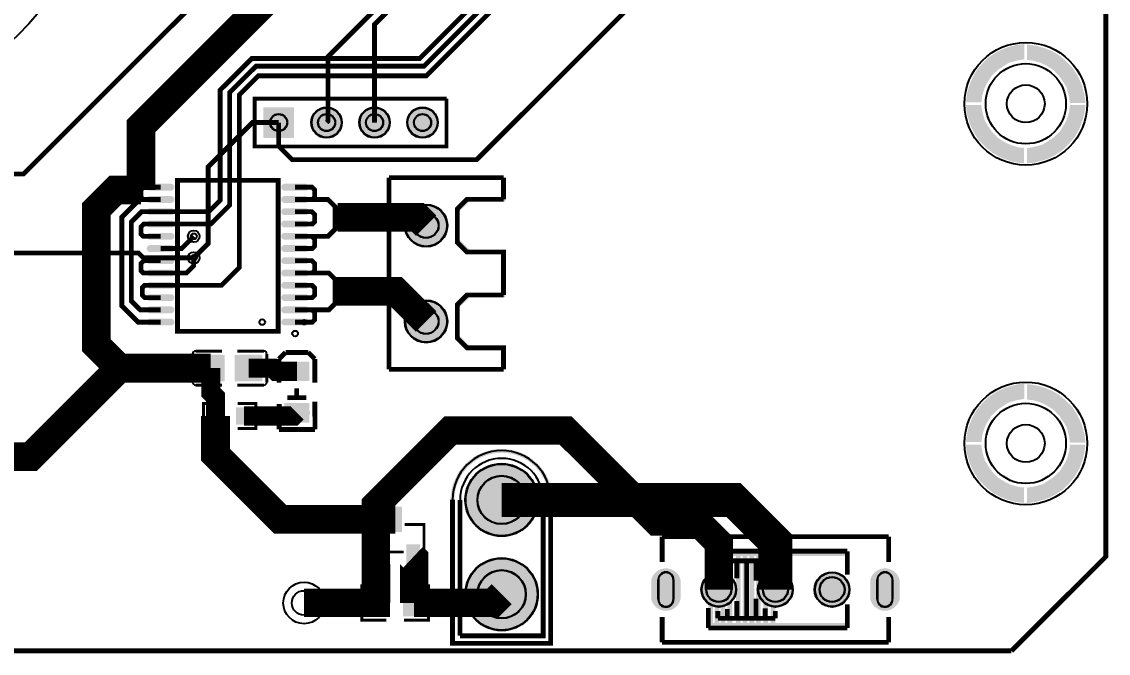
# Model space of a CAD drawing. Header units: millimetres. Extents: x 0 to 140, y -1 to 90.
# Drawn here: x 82.6 to 140.1, y -0.1 to 33.3 of the extents above; entities that cross this region are included whole.
import ezdxf

# ---------------------------------------------------------------- set-up
doc = ezdxf.new("R2010")
doc.units = ezdxf.units.MM
for name, color, linetype, true_color in [('BoardOutLine', 7, 'Continuous', 0xff00ff), ('BottomLayer', 7, 'Continuous', 0x0000ff), ('BottomSolderMaskLayer', 7, 'Continuous', 0xaa00ff), ('Document', 7, 'Continuous', 0xffffff), ('Hole', 7, 'Continuous', 0x222222), ('Multi-Layer', 7, 'Continuous', 0xc0c0c0), ('TopLayer', 7, 'Continuous', 0xff0000), ('TopPasteMaskLayer', 7, 'Continuous', 0x808080), ('TopSilkLayer', 7, 'Continuous', 0xffcc00), ('TopSolderMaskLayer', 7, 'Continuous', 0x800080)]:
    doc.layers.add(name, color=color, linetype=linetype, true_color=true_color)

msp = doc.modelspace()

# ---------------------------------------------------------------- hatches: boundary and pattern name
at = {"layer": 'BottomSolderMaskLayer'}
for points in [[(95.377, 28.813), (97.003, 28.813), (97.003, 27.187), (95.377, 27.187)], [(97.917, 28, 1), (99.543, 28, 1)], [(100.457, 28, 1), (102.083, 28, 1)], [(102.997, 28, 1), (104.623, 28, 1)], [(102.875, 22.54, 1), (105.125, 22.54, 1)], [(102.875, 17.46, 1), (105.125, 17.46, 1)], [(106.075, 8, 1), (109.925, 8, 1)], [(106.075, 3, 1), (109.925, 3, 1)], [(117.475, 2.733, -0.785398), (115.924, 2.733), (115.924, 3.767, -0.785398), (117.475, 3.767)], [(118.574, 3.25, 1), (120.425, 3.25, 1)], [(121.574, 3.25, 1), (123.425, 3.25, 1)], [(124.574, 3.25, 1), (126.425, 3.25, 1)], [(129.075, 2.733, -0.785398), (127.525, 2.733), (127.525, 3.767, -0.785398), (129.075, 3.767)]]:
    msp.add_hatch(color=256, dxfattribs=at).paths.add_polyline_path(points)
at = {"layer": 'Document'}
for points in [[(108.191, 24.064), (106.159, 24.064), (105.524, 23.429), (105.524, 21.651), (106.159, 21.016), (108.191, 21.016), (108.191, 21.27), (106.286, 21.27), (105.778, 21.778), (105.778, 23.302), (106.286, 23.81), (108.191, 23.81)], [(108.191, 18.984), (106.159, 18.984), (105.524, 18.349), (105.524, 16.571), (106.159, 15.936), (108.191, 15.936), (108.191, 16.19), (106.286, 16.19), (105.778, 16.698), (105.778, 18.222), (106.286, 18.73), (108.191, 18.73)], [(97.155, 15.316), (97.155, 14.316), (97.305, 14.316), (97.305, 15.316)], [(97.855, 12.716), (97.855, 12.516), (96.455, 12.516), (96.455, 12.716)], [(97.061, 13.081), (97.061, 12.081), (97.211, 12.081), (97.211, 13.081)], [(108, 10.5), (108, 10.5), (107.929, 10.499), (107.857, 10.496), (107.786, 10.491), (107.715, 10.484), (107.644, 10.474), (107.574, 10.463), (107.504, 10.45), (107.434, 10.435), (107.364, 10.418), (107.296, 10.399), (107.227, 10.378), (107.16, 10.354), (107.093, 10.33), (107.027, 10.303), (106.961, 10.274), (106.897, 10.243), (106.833, 10.211), (106.771, 10.177), (106.709, 10.141), (106.648, 10.103), (106.589, 10.064), (106.531, 10.022), (106.473, 9.98), (106.417, 9.935), (106.363, 9.889), (106.31, 9.842), (106.258, 9.793), (106.207, 9.742), (106.158, 9.69), (106.111, 9.637), (106.065, 9.582), (106.02, 9.526), (105.977, 9.469), (105.936, 9.411), (105.897, 9.351), (105.859, 9.291), (105.823, 9.229), (105.789, 9.167), (105.757, 9.103), (105.726, 9.038), (105.697, 8.973), (105.67, 8.907), (105.645, 8.84), (105.622, 8.772), (105.601, 8.704), (105.582, 8.635), (105.565, 8.566), (105.55, 8.496), (105.537, 8.426), (105.525, 8.356), (105.516, 8.285), (105.509, 8.214), (105.504, 8.143), (105.501, 8.071), (105.5, 8), (105.3, 8), (105.3, 8), (105.301, 8.074), (105.304, 8.149), (105.309, 8.223), (105.316, 8.297), (105.326, 8.371), (105.337, 8.444), (105.35, 8.518), (105.365, 8.59), (105.383, 8.663), (105.402, 8.735), (105.423, 8.806), (105.446, 8.877), (105.471, 8.947), (105.498, 9.016), (105.527, 9.084), (105.558, 9.152), (105.591, 9.219), (105.625, 9.285), (105.662, 9.35), (105.7, 9.414), (105.74, 9.477), (105.781, 9.538), (105.824, 9.599), (105.869, 9.658), (105.916, 9.716), (105.964, 9.773), (106.014, 9.829), (106.065, 9.883), (106.117, 9.935), (106.171, 9.986), (106.227, 10.036), (106.284, 10.084), (106.342, 10.131), (106.401, 10.175), (106.462, 10.219), (106.523, 10.26), (106.586, 10.3), (106.65, 10.338), (106.715, 10.374), (106.781, 10.409), (106.848, 10.442), (106.915, 10.472), (106.984, 10.501), (107.053, 10.528), (107.123, 10.554), (107.194, 10.577), (107.265, 10.598), (107.337, 10.617), (107.41, 10.635), (107.482, 10.65), (107.556, 10.663), (107.629, 10.674), (107.703, 10.684), (107.777, 10.691), (107.851, 10.696), (107.926, 10.699), (108, 10.7)], [(110.5, 8), (110.5, 8), (110.499, 8.071), (110.496, 8.143), (110.491, 8.214), (110.484, 8.285), (110.475, 8.356), (110.463, 8.426), (110.45, 8.496), (110.435, 8.566), (110.418, 8.635), (110.399, 8.704), (110.378, 8.772), (110.355, 8.84), (110.33, 8.907), (110.303, 8.973), (110.274, 9.038), (110.243, 9.103), (110.211, 9.167), (110.177, 9.229), (110.141, 9.291), (110.103, 9.351), (110.064, 9.411), (110.023, 9.469), (109.98, 9.526), (109.935, 9.582), (109.889, 9.637), (109.842, 9.69), (109.793, 9.742), (109.742, 9.793), (109.69, 9.842), (109.637, 9.889), (109.583, 9.935), (109.527, 9.98), (109.469, 10.022), (109.411, 10.064), (109.352, 10.103), (109.291, 10.141), (109.229, 10.177), (109.167, 10.211), (109.103, 10.243), (109.039, 10.274), (108.973, 10.303), (108.907, 10.33), (108.84, 10.354), (108.773, 10.378), (108.704, 10.399), (108.636, 10.418), (108.566, 10.435), (108.496, 10.45), (108.426, 10.463), (108.356, 10.474), (108.285, 10.484), (108.214, 10.491), (108.143, 10.496), (108.071, 10.499), (108, 10.5), (108, 10.7), (108, 10.7), (108.074, 10.699), (108.149, 10.696), (108.223, 10.691), (108.297, 10.683), (108.371, 10.674), (108.444, 10.663), (108.518, 10.65), (108.59, 10.635), (108.663, 10.617), (108.735, 10.598), (108.806, 10.577), (108.877, 10.554), (108.947, 10.528), (109.016, 10.501), (109.085, 10.472), (109.152, 10.442), (109.219, 10.409), (109.285, 10.374), (109.35, 10.338), (109.414, 10.3), (109.477, 10.26), (109.539, 10.219), (109.599, 10.175), (109.658, 10.131), (109.716, 10.084), (109.773, 10.036), (109.829, 9.986), (109.883, 9.935), (109.935, 9.883), (109.986, 9.829), (110.036, 9.773), (110.084, 9.716), (110.131, 9.658), (110.176, 9.599), (110.219, 9.538), (110.26, 9.477), (110.3, 9.414), (110.338, 9.35), (110.375, 9.285), (110.409, 9.219), (110.442, 9.152), (110.473, 9.084), (110.502, 9.016), (110.529, 8.947), (110.554, 8.877), (110.577, 8.806), (110.598, 8.735), (110.617, 8.663), (110.635, 8.59), (110.65, 8.517), (110.663, 8.444), (110.674, 8.371), (110.684, 8.297), (110.691, 8.223), (110.696, 8.149), (110.699, 8.074), (110.7, 8)], [(105.3, 8), (105.3, 0.4), (105.4, 0.3), (110.6, 0.3), (110.7, 0.4), (110.7, 8), (110.5, 8), (110.5, 0.5), (105.5, 0.5), (105.5, 8)], [(118.944, 5.282), (126.31, 5.282), (126.31, 5.028), (118.944, 5.028)], [(118.944, 5.282), (118.944, 1.218), (119.198, 1.218), (119.198, 5.028)], [(119.537, 5.028), (119.283, 5.028), (119.283, 1.472), (119.537, 1.472)], [(119.852, 5.028), (119.598, 5.028), (119.598, 1.472), (119.852, 1.472)], [(120.214, 5.028), (119.96, 5.028), (119.96, 1.472), (120.214, 1.472)], [(120.666, 5.028), (120.412, 5.028), (120.412, 1.472), (120.666, 1.472)], [(121.014, 5.028), (120.76, 5.028), (120.76, 1.472), (121.014, 1.472)], [(121.376, 5.028), (121.122, 5.028), (121.122, 1.472), (121.376, 1.472)], [(121.719, 5.037), (121.465, 5.037), (121.465, 1.481), (121.719, 1.481)], [(122.105, 5.037), (121.851, 5.037), (121.851, 1.481), (122.105, 1.481)], [(122.5, 5.028), (122.246, 5.028), (122.246, 1.472), (122.5, 1.472)], [(119.198, 1.472), (126.31, 1.472), (126.31, 1.218), (119.198, 1.218)]]:
    msp.add_hatch(color=256, dxfattribs=at).paths.add_polyline_path(points)
at = {"layer": 'Multi-Layer'}
for points in [[(95.403, 28.787), (96.977, 28.787), (96.977, 27.213), (95.403, 27.213)], [(97.943, 28, 1), (99.517, 28, 1)], [(100.483, 28, 1), (102.057, 28, 1)], [(103.023, 28, 1), (104.597, 28, 1)], [(102.9, 22.54, 1), (105.1, 22.54, 1)], [(102.9, 17.46, 1), (105.1, 17.46, 1)], [(106.1, 8, 1), (109.9, 8, 1)], [(106.1, 3, 1), (109.9, 3, 1)], [(117.45, 2.75, -0.785398), (115.95, 2.75), (115.95, 3.75, -0.785398), (117.45, 3.75)], [(118.6, 3.25, 1), (120.4, 3.25, 1)], [(121.6, 3.25, 1), (123.4, 3.25, 1)], [(124.6, 3.25, 1), (126.4, 3.25, 1)], [(129.05, 2.75, -0.785398), (127.55, 2.75), (127.55, 3.75, -0.785398), (129.05, 3.75)]]:
    msp.add_hatch(color=256, dxfattribs=at).paths.add_polyline_path(points)
at = {"layer": 'TopLayer'}
for points in [[(132.621, 29.108), (132.631, 29.258), (132.661, 29.488), (132.691, 29.638), (132.781, 29.958), (132.941, 30.368), (133.161, 30.758), (133.441, 31.098), (133.801, 31.458), (134.221, 31.728), (134.441, 31.838), (134.721, 31.958), (135.271, 32.108), (135.661, 32.148), (135.661, 31.348), (135.331, 31.298), (134.851, 31.168), (134.631, 31.028), (134.291, 30.808), (133.951, 30.488), (133.691, 30.068), (133.571, 29.808), (133.451, 29.408), (133.421, 29.108)], [(135.853, 32.114), (136.003, 32.104), (136.233, 32.074), (136.383, 32.044), (136.703, 31.954), (137.113, 31.794), (137.503, 31.574), (137.843, 31.294), (138.203, 30.934), (138.473, 30.514), (138.583, 30.294), (138.703, 30.014), (138.853, 29.464), (138.893, 29.074), (138.093, 29.074), (138.043, 29.404), (137.913, 29.884), (137.773, 30.104), (137.553, 30.444), (137.233, 30.784), (136.813, 31.044), (136.553, 31.164), (136.153, 31.284), (135.853, 31.314)], [(135.647, 25.861), (135.497, 25.871), (135.267, 25.901), (135.117, 25.931), (134.797, 26.021), (134.387, 26.181), (133.997, 26.401), (133.657, 26.681), (133.297, 27.041), (133.027, 27.461), (132.917, 27.681), (132.797, 27.961), (132.647, 28.511), (132.607, 28.901), (133.407, 28.901), (133.457, 28.571), (133.587, 28.091), (133.727, 27.871), (133.947, 27.531), (134.267, 27.191), (134.687, 26.931), (134.947, 26.811), (135.347, 26.691), (135.647, 26.661)], [(138.887, 28.892), (138.877, 28.742), (138.847, 28.512), (138.817, 28.362), (138.727, 28.042), (138.567, 27.632), (138.347, 27.242), (138.067, 26.902), (137.707, 26.542), (137.287, 26.272), (137.067, 26.162), (136.787, 26.042), (136.237, 25.892), (135.847, 25.852), (135.847, 26.652), (136.177, 26.702), (136.657, 26.832), (136.877, 26.972), (137.217, 27.192), (137.557, 27.512), (137.817, 27.932), (137.937, 28.192), (138.057, 28.592), (138.087, 28.892)], [(89.43, 24.421, -0.785398), (89.43, 24.729), (90.446, 24.729, -0.785398), (90.446, 24.421)], [(96.554, 24.421, -0.785398), (96.554, 24.729), (97.57, 24.729, -0.785398), (97.57, 24.421)], [(89.43, 23.771, -0.785398), (89.43, 24.079), (90.446, 24.079, -0.785398), (90.446, 23.771)], [(96.554, 23.771, -0.785398), (96.554, 24.079), (97.57, 24.079, -0.785398), (97.57, 23.771)], [(89.43, 23.121, -0.785398), (89.43, 23.429), (90.446, 23.429, -0.785398), (90.446, 23.121)], [(96.554, 23.121, -0.785398), (96.554, 23.429), (97.57, 23.429, -0.785398), (97.57, 23.121)], [(89.43, 22.471, -0.785398), (89.43, 22.779), (90.446, 22.779, -0.785398), (90.446, 22.471)], [(96.554, 22.471, -0.785398), (96.554, 22.779), (97.57, 22.779, -0.785398), (97.57, 22.471)], [(89.43, 21.821, -0.785398), (89.43, 22.129), (90.446, 22.129, -0.785398), (90.446, 21.821)], [(96.554, 21.821, -0.785398), (96.554, 22.129), (97.57, 22.129, -0.785398), (97.57, 21.821)], [(89.43, 21.171, -0.785398), (89.43, 21.479), (90.446, 21.479, -0.785398), (90.446, 21.171)], [(96.554, 21.171, -0.785398), (96.554, 21.479), (97.57, 21.479, -0.785398), (97.57, 21.171)], [(89.43, 20.521, -0.785398), (89.43, 20.829), (90.446, 20.829, -0.785398), (90.446, 20.521)], [(96.554, 20.521, -0.785398), (96.554, 20.829), (97.57, 20.829, -0.785398), (97.57, 20.521)], [(89.43, 19.871, -0.785398), (89.43, 20.179), (90.446, 20.179, -0.785398), (90.446, 19.871)], [(96.554, 19.871, -0.785398), (96.554, 20.179), (97.57, 20.179, -0.785398), (97.57, 19.871)], [(89.43, 19.221, -0.785398), (89.43, 19.529), (90.446, 19.529, -0.785398), (90.446, 19.221)], [(96.554, 19.221, -0.785398), (96.554, 19.529), (97.57, 19.529, -0.785398), (97.57, 19.221)], [(89.43, 18.571, -0.785398), (89.43, 18.879), (90.446, 18.879, -0.785398), (90.446, 18.571)], [(96.554, 18.571, -0.785398), (96.554, 18.879), (97.57, 18.879, -0.785398), (97.57, 18.571)], [(89.43, 17.921, -0.785398), (89.43, 18.229), (90.446, 18.229, -0.785398), (90.446, 17.921)], [(96.554, 17.921, -0.785398), (96.554, 18.229), (97.57, 18.229, -0.785398), (97.57, 17.921)], [(89.43, 17.271, -0.785398), (89.43, 17.579), (90.446, 17.579, -0.785398), (90.446, 17.271)], [(96.554, 17.271, -0.785398), (96.554, 17.579), (97.57, 17.579, -0.785398), (97.57, 17.271)], [(93.304, 14.311), (93.304, 15.661), (91.894, 15.661), (91.894, 14.311)], [(93.894, 14.311), (93.894, 15.661), (95.304, 15.661), (95.304, 14.311)], [(96.53, 14.316), (96.53, 15.316), (97.78, 15.316), (97.78, 14.316)], [(132.621, 11.108), (132.631, 11.258), (132.661, 11.488), (132.691, 11.638), (132.781, 11.958), (132.941, 12.368), (133.161, 12.758), (133.441, 13.098), (133.801, 13.458), (134.221, 13.728), (134.441, 13.838), (134.721, 13.958), (135.271, 14.108), (135.661, 14.148), (135.661, 13.348), (135.331, 13.298), (134.851, 13.168), (134.631, 13.028), (134.291, 12.808), (133.951, 12.488), (133.691, 12.068), (133.571, 11.808), (133.451, 11.408), (133.421, 11.108)], [(135.853, 14.114), (136.003, 14.104), (136.233, 14.074), (136.383, 14.044), (136.703, 13.954), (137.113, 13.794), (137.503, 13.574), (137.843, 13.294), (138.203, 12.934), (138.473, 12.514), (138.583, 12.294), (138.703, 12.014), (138.853, 11.464), (138.893, 11.074), (138.093, 11.074), (138.043, 11.404), (137.913, 11.884), (137.773, 12.104), (137.553, 12.444), (137.233, 12.784), (136.813, 13.044), (136.553, 13.164), (136.153, 13.284), (135.853, 13.314)], [(93.249, 12.014), (93.249, 12.878), (92.443, 12.878), (92.443, 12.014)], [(93.949, 12.014), (93.949, 12.878), (94.755, 12.878), (94.755, 12.014)], [(96.53, 12.116), (96.53, 13.116), (97.78, 13.116), (97.78, 12.116)], [(135.647, 7.861), (135.497, 7.871), (135.267, 7.901), (135.117, 7.931), (134.797, 8.021), (134.387, 8.181), (133.997, 8.401), (133.657, 8.681), (133.297, 9.041), (133.027, 9.461), (132.917, 9.681), (132.797, 9.961), (132.647, 10.511), (132.607, 10.901), (133.407, 10.901), (133.457, 10.571), (133.587, 10.091), (133.727, 9.871), (133.947, 9.531), (134.267, 9.191), (134.687, 8.931), (134.947, 8.811), (135.347, 8.691), (135.647, 8.661)], [(138.887, 10.892), (138.877, 10.742), (138.847, 10.512), (138.817, 10.362), (138.727, 10.042), (138.567, 9.632), (138.347, 9.242), (138.067, 8.902), (137.707, 8.542), (137.287, 8.272), (137.067, 8.162), (136.787, 8.042), (136.237, 7.892), (135.847, 7.852), (135.847, 8.652), (136.177, 8.702), (136.657, 8.832), (136.877, 8.972), (137.217, 9.192), (137.557, 9.512), (137.817, 9.932), (137.937, 10.192), (138.057, 10.592), (138.087, 10.892)], [(102.712, 7.594), (102.712, 6.344), (102.012, 6.344), (102.012, 7.594)], [(101.762, 5.594), (101.762, 4.344), (101.062, 4.344), (101.062, 5.594)], [(103.662, 5.594), (103.662, 4.344), (102.962, 4.344), (102.962, 5.594)], [(101.928, 1.852), (101.928, 3.228), (100.796, 3.228), (100.796, 1.852)], [(102.796, 1.852), (102.796, 3.228), (103.928, 3.228), (103.928, 1.852)]]:
    msp.add_hatch(color=256, dxfattribs=at).paths.add_polyline_path(points)
at = {"layer": 'TopPasteMaskLayer'}
for points in [[(132.621, 29.108), (132.631, 29.258), (132.661, 29.488), (132.691, 29.638), (132.781, 29.958), (132.941, 30.368), (133.161, 30.758), (133.441, 31.098), (133.801, 31.458), (134.221, 31.728), (134.441, 31.838), (134.721, 31.958), (135.271, 32.108), (135.661, 32.148), (135.661, 31.348), (135.331, 31.298), (134.851, 31.168), (134.631, 31.028), (134.291, 30.808), (133.951, 30.488), (133.691, 30.068), (133.571, 29.808), (133.451, 29.408), (133.421, 29.108)], [(135.853, 32.114), (136.003, 32.104), (136.233, 32.074), (136.383, 32.044), (136.703, 31.954), (137.113, 31.794), (137.503, 31.574), (137.843, 31.294), (138.203, 30.934), (138.473, 30.514), (138.583, 30.294), (138.703, 30.014), (138.853, 29.464), (138.893, 29.074), (138.093, 29.074), (138.043, 29.404), (137.913, 29.884), (137.773, 30.104), (137.553, 30.444), (137.233, 30.784), (136.813, 31.044), (136.553, 31.164), (136.153, 31.284), (135.853, 31.314)], [(135.647, 25.861), (135.497, 25.871), (135.267, 25.901), (135.117, 25.931), (134.797, 26.021), (134.387, 26.181), (133.997, 26.401), (133.657, 26.681), (133.297, 27.041), (133.027, 27.461), (132.917, 27.681), (132.797, 27.961), (132.647, 28.511), (132.607, 28.901), (133.407, 28.901), (133.457, 28.571), (133.587, 28.091), (133.727, 27.871), (133.947, 27.531), (134.267, 27.191), (134.687, 26.931), (134.947, 26.811), (135.347, 26.691), (135.647, 26.661)], [(138.887, 28.892), (138.877, 28.742), (138.847, 28.512), (138.817, 28.362), (138.727, 28.042), (138.567, 27.632), (138.347, 27.242), (138.067, 26.902), (137.707, 26.542), (137.287, 26.272), (137.067, 26.162), (136.787, 26.042), (136.237, 25.892), (135.847, 25.852), (135.847, 26.652), (136.177, 26.702), (136.657, 26.832), (136.877, 26.972), (137.217, 27.192), (137.557, 27.512), (137.817, 27.932), (137.937, 28.192), (138.057, 28.592), (138.087, 28.892)], [(89.43, 24.421, -0.785398), (89.43, 24.729), (90.446, 24.729, -0.785398), (90.446, 24.421)], [(96.554, 24.421, -0.785398), (96.554, 24.729), (97.57, 24.729, -0.785398), (97.57, 24.421)], [(89.43, 23.771, -0.785398), (89.43, 24.079), (90.446, 24.079, -0.785398), (90.446, 23.771)], [(96.554, 23.771, -0.785398), (96.554, 24.079), (97.57, 24.079, -0.785398), (97.57, 23.771)], [(89.43, 23.121, -0.785398), (89.43, 23.429), (90.446, 23.429, -0.785398), (90.446, 23.121)], [(96.554, 23.121, -0.785398), (96.554, 23.429), (97.57, 23.429, -0.785398), (97.57, 23.121)], [(89.43, 22.471, -0.785398), (89.43, 22.779), (90.446, 22.779, -0.785398), (90.446, 22.471)], [(96.554, 22.471, -0.785398), (96.554, 22.779), (97.57, 22.779, -0.785398), (97.57, 22.471)], [(89.43, 21.821, -0.785398), (89.43, 22.129), (90.446, 22.129, -0.785398), (90.446, 21.821)], [(96.554, 21.821, -0.785398), (96.554, 22.129), (97.57, 22.129, -0.785398), (97.57, 21.821)], [(89.43, 21.171, -0.785398), (89.43, 21.479), (90.446, 21.479, -0.785398), (90.446, 21.171)], [(96.554, 21.171, -0.785398), (96.554, 21.479), (97.57, 21.479, -0.785398), (97.57, 21.171)], [(89.43, 20.521, -0.785398), (89.43, 20.829), (90.446, 20.829, -0.785398), (90.446, 20.521)], [(96.554, 20.521, -0.785398), (96.554, 20.829), (97.57, 20.829, -0.785398), (97.57, 20.521)], [(89.43, 19.871, -0.785398), (89.43, 20.179), (90.446, 20.179, -0.785398), (90.446, 19.871)], [(96.554, 19.871, -0.785398), (96.554, 20.179), (97.57, 20.179, -0.785398), (97.57, 19.871)], [(89.43, 19.221, -0.785398), (89.43, 19.529), (90.446, 19.529, -0.785398), (90.446, 19.221)], [(96.554, 19.221, -0.785398), (96.554, 19.529), (97.57, 19.529, -0.785398), (97.57, 19.221)], [(89.43, 18.571, -0.785398), (89.43, 18.879), (90.446, 18.879, -0.785398), (90.446, 18.571)], [(96.554, 18.571, -0.785398), (96.554, 18.879), (97.57, 18.879, -0.785398), (97.57, 18.571)], [(89.43, 17.921, -0.785398), (89.43, 18.229), (90.446, 18.229, -0.785398), (90.446, 17.921)], [(96.554, 17.921, -0.785398), (96.554, 18.229), (97.57, 18.229, -0.785398), (97.57, 17.921)], [(89.43, 17.271, -0.785398), (89.43, 17.579), (90.446, 17.579, -0.785398), (90.446, 17.271)], [(96.554, 17.271, -0.785398), (96.554, 17.579), (97.57, 17.579, -0.785398), (97.57, 17.271)], [(91.924, 14.366), (91.924, 15.646), (91.974, 15.696), (93.124, 15.696), (93.174, 15.646), (93.179, 15.236), (92.729, 15.236), (92.729, 14.786), (93.169, 14.786), (93.174, 14.366), (93.124, 14.316), (91.974, 14.316)], [(94.074, 14.366), (94.074, 14.786), (94.519, 14.786), (94.519, 15.236), (94.079, 15.236), (94.074, 15.646), (94.124, 15.696), (95.274, 15.696), (95.324, 15.646), (95.324, 14.366), (95.274, 14.316), (94.124, 14.316)], [(96.53, 14.316), (96.53, 15.316), (97.78, 15.316), (97.78, 14.316)], [(132.621, 11.108), (132.631, 11.258), (132.661, 11.488), (132.691, 11.638), (132.781, 11.958), (132.941, 12.368), (133.161, 12.758), (133.441, 13.098), (133.801, 13.458), (134.221, 13.728), (134.441, 13.838), (134.721, 13.958), (135.271, 14.108), (135.661, 14.148), (135.661, 13.348), (135.331, 13.298), (134.851, 13.168), (134.631, 13.028), (134.291, 12.808), (133.951, 12.488), (133.691, 12.068), (133.571, 11.808), (133.451, 11.408), (133.421, 11.108)], [(135.853, 14.114), (136.003, 14.104), (136.233, 14.074), (136.383, 14.044), (136.703, 13.954), (137.113, 13.794), (137.503, 13.574), (137.843, 13.294), (138.203, 12.934), (138.473, 12.514), (138.583, 12.294), (138.703, 12.014), (138.853, 11.464), (138.893, 11.074), (138.093, 11.074), (138.043, 11.404), (137.913, 11.884), (137.773, 12.104), (137.553, 12.444), (137.233, 12.784), (136.813, 13.044), (136.553, 13.164), (136.153, 13.284), (135.853, 13.314)], [(93.244, 12.846), (93.244, 12.618), (92.864, 12.618), (92.864, 12.288), (93.244, 12.288), (93.244, 12.046), (93.194, 11.996), (92.404, 11.996), (92.354, 12.046), (92.354, 12.846), (92.404, 12.896), (93.194, 12.896)], [(94.794, 12.896), (93.994, 12.896), (93.944, 12.846), (93.944, 12.618), (94.314, 12.618), (94.314, 12.288), (93.944, 12.288), (93.944, 12.046), (93.994, 11.996), (94.794, 11.996), (94.844, 12.046), (94.844, 12.846)], [(96.53, 12.116), (96.53, 13.116), (97.78, 13.116), (97.78, 12.116)], [(135.647, 7.861), (135.497, 7.871), (135.267, 7.901), (135.117, 7.931), (134.797, 8.021), (134.387, 8.181), (133.997, 8.401), (133.657, 8.681), (133.297, 9.041), (133.027, 9.461), (132.917, 9.681), (132.797, 9.961), (132.647, 10.511), (132.607, 10.901), (133.407, 10.901), (133.457, 10.571), (133.587, 10.091), (133.727, 9.871), (133.947, 9.531), (134.267, 9.191), (134.687, 8.931), (134.947, 8.811), (135.347, 8.691), (135.647, 8.661)], [(138.887, 10.892), (138.877, 10.742), (138.847, 10.512), (138.817, 10.362), (138.727, 10.042), (138.567, 9.632), (138.347, 9.242), (138.067, 8.902), (137.707, 8.542), (137.287, 8.272), (137.067, 8.162), (136.787, 8.042), (136.237, 7.892), (135.847, 7.852), (135.847, 8.652), (136.177, 8.702), (136.657, 8.832), (136.877, 8.972), (137.217, 9.192), (137.557, 9.512), (137.817, 9.932), (137.937, 10.192), (138.057, 10.592), (138.087, 10.892)], [(102.712, 7.594), (102.712, 6.344), (102.012, 6.344), (102.012, 7.594)], [(101.762, 5.594), (101.762, 4.344), (101.062, 4.344), (101.062, 5.594)], [(103.662, 5.594), (103.662, 4.344), (102.962, 4.344), (102.962, 5.594)], [(100.662, 1.9), (100.662, 3.18), (100.712, 3.23), (101.862, 3.23), (101.912, 3.18), (101.917, 2.77), (101.467, 2.77), (101.467, 2.32), (101.907, 2.32), (101.912, 1.9), (101.862, 1.85), (100.712, 1.85)], [(102.812, 1.9), (102.812, 2.32), (103.257, 2.32), (103.257, 2.77), (102.817, 2.77), (102.812, 3.18), (102.862, 3.23), (104.012, 3.23), (104.062, 3.18), (104.062, 1.9), (104.012, 1.85), (102.862, 1.85)]]:
    msp.add_hatch(color=256, dxfattribs=at).paths.add_polyline_path(points)
at = {"layer": 'TopSolderMaskLayer'}
for points in [[(132.596, 29.074), (132.606, 29.227), (132.636, 29.46), (132.667, 29.613), (132.758, 29.938), (132.921, 30.355), (133.145, 30.751), (133.429, 31.097), (133.795, 31.463), (134.222, 31.737), (134.446, 31.849), (134.73, 31.971), (135.289, 32.123), (135.686, 32.164), (135.686, 31.351), (135.35, 31.3), (134.863, 31.168), (134.639, 31.026), (134.293, 30.802), (133.948, 30.477), (133.683, 30.05), (133.561, 29.786), (133.439, 29.379), (133.409, 29.074)], [(135.828, 32.13), (135.981, 32.12), (136.214, 32.089), (136.367, 32.059), (136.692, 31.967), (137.109, 31.805), (137.505, 31.581), (137.851, 31.296), (138.217, 30.93), (138.491, 30.503), (138.603, 30.28), (138.725, 29.995), (138.878, 29.436), (138.918, 29.04), (138.105, 29.04), (138.054, 29.375), (137.922, 29.863), (137.78, 30.087), (137.556, 30.432), (137.231, 30.778), (136.804, 31.042), (136.54, 31.164), (136.133, 31.286), (135.828, 31.317)], [(95.377, 28.813), (97.003, 28.813), (97.003, 27.187), (95.377, 27.187)], [(97.917, 28, 1), (99.543, 28, 1)], [(100.457, 28, 1), (102.083, 28, 1)], [(102.997, 28, 1), (104.623, 28, 1)], [(135.672, 25.845), (135.519, 25.855), (135.286, 25.885), (135.133, 25.916), (134.808, 26.007), (134.391, 26.17), (133.995, 26.394), (133.649, 26.678), (133.283, 27.044), (133.009, 27.471), (132.897, 27.695), (132.775, 27.979), (132.623, 28.538), (132.582, 28.935), (133.395, 28.935), (133.446, 28.599), (133.578, 28.111), (133.72, 27.888), (133.944, 27.542), (134.269, 27.197), (134.696, 26.932), (134.96, 26.81), (135.367, 26.688), (135.672, 26.658)], [(138.912, 28.926), (138.901, 28.773), (138.871, 28.54), (138.84, 28.387), (138.749, 28.062), (138.586, 27.645), (138.363, 27.249), (138.078, 26.903), (137.712, 26.537), (137.285, 26.263), (137.062, 26.151), (136.777, 26.029), (136.218, 25.877), (135.822, 25.836), (135.822, 26.649), (136.157, 26.7), (136.645, 26.832), (136.869, 26.974), (137.214, 27.198), (137.56, 27.523), (137.824, 27.95), (137.946, 28.214), (138.068, 28.621), (138.098, 28.926)], [(89.346, 24.396, -0.785398), (89.346, 24.754), (90.53, 24.754, -0.785398), (90.53, 24.396)], [(96.47, 24.396, -0.785398), (96.47, 24.754), (97.654, 24.754, -0.785398), (97.654, 24.396)], [(89.346, 23.746, -0.785398), (89.346, 24.104), (90.53, 24.104, -0.785398), (90.53, 23.746)], [(96.47, 23.746, -0.785398), (96.47, 24.104), (97.654, 24.104, -0.785398), (97.654, 23.746)], [(102.875, 22.54, 1), (105.125, 22.54, 1)], [(89.346, 23.096, -0.785398), (89.346, 23.454), (90.53, 23.454, -0.785398), (90.53, 23.096)], [(96.47, 23.096, -0.785398), (96.47, 23.454), (97.654, 23.454, -0.785398), (97.654, 23.096)], [(89.346, 22.446, -0.785398), (89.346, 22.804), (90.53, 22.804, -0.785398), (90.53, 22.446)], [(96.47, 22.446, -0.785398), (96.47, 22.804), (97.654, 22.804, -0.785398), (97.654, 22.446)], [(89.346, 21.796, -0.785398), (89.346, 22.155), (90.53, 22.155, -0.785398), (90.53, 21.796)], [(96.47, 21.796, -0.785398), (96.47, 22.155), (97.654, 22.155, -0.785398), (97.654, 21.796)], [(89.346, 21.146, -0.785398), (89.346, 21.505), (90.53, 21.505, -0.785398), (90.53, 21.146)], [(96.47, 21.146, -0.785398), (96.47, 21.505), (97.654, 21.505, -0.785398), (97.654, 21.146)], [(89.346, 20.496, -0.785398), (89.346, 20.855), (90.53, 20.855, -0.785398), (90.53, 20.496)], [(96.47, 20.496, -0.785398), (96.47, 20.855), (97.654, 20.855, -0.785398), (97.654, 20.496)], [(89.346, 19.845, -0.785398), (89.346, 20.204), (90.53, 20.204, -0.785398), (90.53, 19.845)], [(96.47, 19.845, -0.785398), (96.47, 20.204), (97.654, 20.204, -0.785398), (97.654, 19.845)], [(89.346, 19.196, -0.785398), (89.346, 19.554), (90.53, 19.554, -0.785398), (90.53, 19.196)], [(96.47, 19.196, -0.785398), (96.47, 19.554), (97.654, 19.554, -0.785398), (97.654, 19.196)], [(89.346, 18.546, -0.785398), (89.346, 18.904), (90.53, 18.904, -0.785398), (90.53, 18.546)], [(96.47, 18.546, -0.785398), (96.47, 18.904), (97.654, 18.904, -0.785398), (97.654, 18.546)], [(102.875, 17.46, 1), (105.125, 17.46, 1)], [(89.346, 17.896, -0.785398), (89.346, 18.254), (90.53, 18.254, -0.785398), (90.53, 17.896)], [(96.47, 17.896, -0.785398), (96.47, 18.254), (97.654, 18.254, -0.785398), (97.654, 17.896)], [(89.346, 17.246, -0.785398), (89.346, 17.604), (90.53, 17.604, -0.785398), (90.53, 17.246)], [(96.47, 17.246, -0.785398), (96.47, 17.604), (97.654, 17.604, -0.785398), (97.654, 17.246)], [(93.329, 14.286), (93.329, 15.686), (91.869, 15.686), (91.869, 14.286)], [(93.869, 14.286), (93.869, 15.686), (95.329, 15.686), (95.329, 14.286)], [(96.498, 14.296), (96.498, 15.336), (97.812, 15.336), (97.812, 14.296)], [(132.596, 11.074), (132.606, 11.227), (132.636, 11.46), (132.667, 11.613), (132.758, 11.938), (132.921, 12.355), (133.145, 12.751), (133.429, 13.097), (133.795, 13.463), (134.222, 13.737), (134.446, 13.849), (134.73, 13.971), (135.289, 14.123), (135.686, 14.164), (135.686, 13.351), (135.35, 13.3), (134.863, 13.168), (134.639, 13.026), (134.293, 12.802), (133.948, 12.477), (133.683, 12.05), (133.561, 11.786), (133.439, 11.379), (133.409, 11.074)], [(135.828, 14.13), (135.981, 14.12), (136.214, 14.089), (136.367, 14.059), (136.692, 13.967), (137.109, 13.805), (137.505, 13.581), (137.851, 13.296), (138.217, 12.93), (138.491, 12.503), (138.603, 12.28), (138.725, 11.995), (138.878, 11.436), (138.918, 11.04), (138.105, 11.04), (138.054, 11.375), (137.922, 11.863), (137.78, 12.087), (137.556, 12.432), (137.231, 12.778), (136.804, 13.042), (136.54, 13.164), (136.133, 13.286), (135.828, 13.317)], [(93.274, 11.989), (93.274, 12.903), (92.417, 12.903), (92.417, 11.989)], [(93.924, 11.989), (93.924, 12.903), (94.781, 12.903), (94.781, 11.989)], [(96.498, 12.096), (96.498, 13.136), (97.812, 13.136), (97.812, 12.096)], [(135.672, 7.845), (135.519, 7.855), (135.286, 7.885), (135.133, 7.916), (134.808, 8.007), (134.391, 8.17), (133.995, 8.394), (133.649, 8.678), (133.283, 9.044), (133.009, 9.471), (132.897, 9.695), (132.775, 9.979), (132.623, 10.538), (132.582, 10.935), (133.395, 10.935), (133.446, 10.599), (133.578, 10.111), (133.72, 9.888), (133.944, 9.542), (134.269, 9.197), (134.696, 8.932), (134.96, 8.81), (135.367, 8.688), (135.672, 8.658)], [(138.912, 10.926), (138.901, 10.773), (138.871, 10.54), (138.84, 10.387), (138.749, 10.062), (138.586, 9.645), (138.363, 9.249), (138.078, 8.903), (137.712, 8.537), (137.285, 8.263), (137.062, 8.151), (136.777, 8.029), (136.218, 7.877), (135.822, 7.836), (135.822, 8.649), (136.157, 8.7), (136.645, 8.832), (136.869, 8.974), (137.214, 9.198), (137.56, 9.523), (137.824, 9.95), (137.946, 10.214), (138.068, 10.621), (138.098, 10.926)], [(106.075, 8, 1), (109.925, 8, 1)], [(102.726, 7.639), (102.726, 6.299), (101.998, 6.299), (101.998, 7.639)], [(101.776, 5.639), (101.776, 4.299), (101.048, 4.299), (101.048, 5.639)], [(103.676, 5.639), (103.676, 4.299), (102.948, 4.299), (102.948, 5.639)], [(106.075, 3, 1), (109.925, 3, 1)], [(117.475, 2.733, -0.785398), (115.924, 2.733), (115.924, 3.767, -0.785398), (117.475, 3.767)], [(118.574, 3.25, 1), (120.425, 3.25, 1)], [(121.574, 3.25, 1), (123.425, 3.25, 1)], [(124.574, 3.25, 1), (126.425, 3.25, 1)], [(129.075, 2.733, -0.785398), (127.525, 2.733), (127.525, 3.767, -0.785398), (129.075, 3.767)], [(101.954, 1.826), (101.954, 3.254), (100.77, 3.254), (100.77, 1.826)], [(102.77, 1.826), (102.77, 3.254), (103.954, 3.254), (103.954, 1.826)]]:
    msp.add_hatch(color=256, dxfattribs=at).paths.add_polyline_path(points)

# ---------------------------------------------------------------- linework, layer by layer
at = {"layer": 'BoardOutLine', "const_width": 0.254}
for points in [[(135, 0), (135, 0), (140, 5), (140, 40)], [(0, 5), (5, 0), (135, 0)]]:
    msp.add_lwpolyline(points, dxfattribs=at)
at = {"layer": 'BoardOutLine'}
msp.add_circle((70, 45), 17.5, dxfattribs=at)
at = {"layer": 'BottomLayer'}
for points, const_width in [([(51.308, 71.374), (57.023, 71.374), (60.833, 67.564), (81.661, 67.564), (103.632, 45.593), (103.632, 36.322), (98.806, 31.496), (98.806, 28.077), (98.73, 28.001)], 0.254), ([(99.822, 50.038), (99.822, 50.038), (104.14, 45.72), (104.14, 36.068), (101.27, 33.198), (101.27, 28.001)], 0.254), ([(79.756, 25.273), (82.677, 25.273), (92.456, 35.052), (92.456, 41.529), (92.837, 41.91), (94.107, 41.91)], 0.254), ([(91.694, 20.828), (92.456, 21.59), (92.456, 25.654), (94.803, 28.001), (96.19, 28.001)], 0.254), ([(57.023, 21.082), (88.773, 21.082), (89.027, 20.828), (91.694, 20.828)], 0.254), ([(97.536, 2.54), (101.346, 2.54), (101.346, 7.747), (105.283, 11.684), (111.379, 11.684), (116.205, 6.858), (118.364, 6.858), (119.5, 5.723), (119.5, 3.249)], 1.5)]:
    msp.add_lwpolyline(points, dxfattribs=dict(at, const_width=const_width))
at = {"layer": 'BottomSolderMaskLayer'}
for points in [[(116.292, 3.767), (116.292, 2.733)], [(117.108, 3.767), (117.108, 2.733)], [(127.892, 3.767), (127.892, 2.733)], [(128.708, 3.767), (128.708, 2.733)]]:
    msp.add_lwpolyline(points, close=True, dxfattribs=at)
for centre, radius in [((98.73, 28), 0.813), ((101.27, 28), 0.813), ((103.81, 28), 0.813), ((96.19, 28), 0.459), ((98.73, 28), 0.459), ((101.27, 28), 0.459), ((103.81, 28), 0.459), ((104, 22.54), 1.125), ((104, 22.54), 0.665), ((104, 17.46), 1.125), ((104, 17.46), 0.665), ((108, 8), 1.925), ((108, 8), 1.287), ((108, 3), 1.925), ((108, 3), 1.287), ((119.5, 3.25), 0.925), ((122.5, 3.25), 0.925), ((125.5, 3.25), 0.925), ((119.5, 3.25), 0.668), ((122.5, 3.25), 0.668), ((125.5, 3.25), 0.668)]:
    msp.add_circle(centre, radius, dxfattribs=at)
for centre, start, end in [((116.7, 3.767), 360, 180), ((128.3, 3.767), 360, 180), ((116.7, 2.733), 180, 360), ((128.3, 2.733), 180, 360)]:
    msp.add_arc(centre, 0.408, start, end, dxfattribs=at)
at = {"layer": 'Document'}
for centre, radius in [((135.76, 28.997), 1), ((97.546, 17.418), 0.127), ((135.76, 10.997), 1), ((101.262, 4.509), 0.1)]:
    msp.add_circle(centre, radius, dxfattribs=at)
at = {"layer": 'Hole'}
for centre, radius in [((91.694, 21.971), 0.155), ((91.694, 20.828), 0.155), ((97.536, 2.54), 0.65)]:
    msp.add_circle(centre, radius, dxfattribs=at)
at = {"layer": 'Multi-Layer'}
for points in [[(116.3, 3.75), (116.3, 2.75)], [(117.1, 3.75), (117.1, 2.75)], [(127.9, 3.75), (127.9, 2.75)], [(128.7, 3.75), (128.7, 2.75)]]:
    msp.add_lwpolyline(points, close=True, dxfattribs=at)
for centre, radius in [((70, 45), 17.5), ((135.76, 28.997), 2.125), ((98.73, 28), 0.787), ((101.27, 28), 0.787), ((103.81, 28), 0.787), ((96.19, 28), 0.445), ((98.73, 28), 0.445), ((101.27, 28), 0.445), ((103.81, 28), 0.445), ((104, 22.54), 1.1), ((104, 22.54), 0.65), ((91.694, 21.971), 0.31), ((91.694, 20.828), 0.31), ((104, 17.46), 1.1), ((104, 17.46), 0.65), ((135.76, 10.997), 2.125), ((108, 8), 1.9), ((108, 8), 1.27), ((108, 3), 1.9), ((108, 3), 1.27), ((119.5, 3.25), 0.9), ((122.5, 3.25), 0.9), ((125.5, 3.25), 0.9), ((97.536, 2.54), 1.1), ((119.5, 3.25), 0.65), ((122.5, 3.25), 0.65), ((125.5, 3.25), 0.65)]:
    msp.add_circle(centre, radius, dxfattribs=at)
for centre, start, end in [((116.7, 3.75), 360, 180), ((128.3, 3.75), 360, 180), ((116.7, 2.75), 180, 360), ((128.3, 2.75), 180, 360)]:
    msp.add_arc(centre, 0.4, start, end, dxfattribs=at)
at = {"layer": 'TopLayer'}
for points, const_width in [([(53.95, 69.553), (56.558, 69.553), (58.039, 68.072), (81.788, 68.072), (99.822, 50.038), (109.22, 50.038), (110.363, 48.895), (110.363, 36.83), (104.013, 30.48), (95.123, 30.48), (94.107, 29.464), (94.107, 20.32), (93.162, 19.375), (89.936, 19.375)], 0.254), ([(53.95, 68.283), (57.023, 68.283), (57.742, 67.564), (81.661, 67.564), (99.695, 49.53), (108.966, 49.53), (109.855, 48.641), (109.855, 36.957), (103.886, 30.988), (94.996, 30.988), (93.599, 29.591), (93.599, 23.622), (92.601, 22.624), (89.936, 22.624)], 0.254), ([(53.95, 67.013), (81.577, 67.013), (99.568, 49.022), (108.712, 49.022), (109.347, 48.387), (109.347, 37.084), (103.658, 31.394), (94.768, 31.394), (93.091, 29.718), (93.091, 23.876), (92.489, 23.274), (89.936, 23.274)], 0.254), ([(88.901, 24.43), (88.901, 27.814), (101.46, 40.373), (101.46, 44)], 1.524), ([(96.19, 28.001), (96.19, 26.746), (96.901, 26.035), (106.68, 26.035), (115.062, 34.417), (115.062, 41.021), (115.791, 41.75), (117.399, 41.75)], 0.254), ([(87.757, 14.986), (86.533, 16.21), (86.533, 23.414), (87.549, 24.43), (88.9, 24.43)], 1.524), ([(89.936, 24.575), (89.047, 24.575), (88.9, 24.43), (88.9, 24.049), (89.027, 23.922), (89.936, 23.922)], 0.254), ([(97.061, 24.575), (97.953, 24.575), (98.098, 24.43), (98.098, 24.049), (97.971, 23.922), (97.061, 23.922)], 0.254), ([(89.027, 23.922), (88.819, 23.922), (87.884, 22.987), (87.884, 18.288), (88.748, 17.424), (89.936, 17.424)], 0.254), ([(97.971, 23.922), (98.806, 23.922), (99.187, 23.541), (99.187, 22.352), (98.811, 21.976), (97.953, 21.976)], 0.254), ([(104, 22.54), (103.561, 22.979), (99.314, 22.979)], 1.524), ([(89.936, 18.075), (88.86, 18.075), (88.392, 18.542), (88.392, 22.733), (88.933, 23.274), (89.936, 23.274)], 0.254), ([(97.061, 23.274), (97.953, 23.274), (98.098, 23.129), (98.098, 22.748), (97.971, 22.621), (97.061, 22.621)], 0.254), ([(89.936, 22.624), (89.045, 22.624), (88.9, 22.479), (88.9, 22.098), (89.027, 21.971), (89.936, 21.971)], 0.254), ([(89.936, 21.326), (91.049, 21.326), (91.694, 21.971)], 0.254), ([(97.061, 21.976), (97.953, 21.976), (98.098, 21.831), (98.098, 21.45), (97.971, 21.323), (97.061, 21.323)], 0.254), ([(73.95, 19.098), (73.95, 20.792), (73.66, 21.082), (71.882, 21.082), (71.501, 20.701), (71.501, 10.287), (83.058, 10.287), (87.757, 14.986), (92.598, 14.986)], 1.524), ([(89.936, 20.676), (89.047, 20.676), (88.9, 20.531), (88.9, 20.15), (89.027, 20.023), (89.936, 20.023)], 0.254), ([(89.936, 20.025), (91.313, 20.025), (91.694, 20.406), (91.694, 20.828)], 0.254), ([(97.061, 20.676), (97.953, 20.676), (98.098, 20.531), (98.098, 20.15), (97.971, 20.023), (97.061, 20.023)], 0.254), ([(97.953, 18.075), (98.847, 18.075), (99.187, 18.415), (99.187, 19.685), (98.849, 20.023), (97.971, 20.023)], 0.254), ([(104, 17.46), (102.409, 19.051), (99.187, 19.051)], 1.524), ([(89.936, 18.725), (89.098, 18.725), (88.971, 18.852), (88.971, 19.248), (89.098, 19.375), (89.936, 19.375)], 0.254), ([(97.061, 19.375), (97.953, 19.375), (98.098, 19.23), (98.098, 18.849), (97.971, 18.722), (97.061, 18.722)], 0.254), ([(97.061, 18.075), (97.953, 18.075), (98.098, 17.93), (98.098, 17.549), (97.971, 17.422), (97.061, 17.422)], 0.254), ([(92.845, 12.446), (92.845, 13.454), (92.598, 13.701), (92.598, 14.986)], 1.016), ([(94.6, 14.986), (95.885, 14.986), (96.055, 14.816), (97.155, 14.816)], 1.016), ([(102.362, 6.97), (96.281, 6.97), (92.845, 10.406), (92.845, 12.446)], 1.524), ([(94.354, 12.446), (96.985, 12.446), (97.155, 12.616)], 1.016), ([(122.499, 3.249), (122.499, 5.771), (120.269, 8.001), (108.001, 8.001)], 1.8), ([(101.412, 4.968), (101.361, 4.92), (101.361, 2.54)], 1.5), ([(103.312, 4.968), (103.363, 4.92), (103.363, 2.54)], 1.5), ([(108.001, 3), (107.541, 2.54), (103.363, 2.54)], 1.5), ([(101.361, 2.54), (97.536, 2.54)], 1.5)]:
    msp.add_lwpolyline(points, dxfattribs=dict(at, const_width=const_width))
at = {"layer": 'TopSilkLayer'}
for points, const_width in [([(105.08, 29.27), (105.08, 26.73), (94.92, 26.73), (94.92, 29.27), (96.825, 29.27)], 0.203), ([(105.08, 29.27), (96.825, 29.27)], 0.203), ([(102.03, 25.08), (108.1, 25.08)], 0.254), ([(102.03, 14.92), (102.03, 25.08)], 0.254), ([(108.1, 25.08), (108.1, 23.937)], 0.254), ([(108.1, 20.935), (108.1, 21.143), (106.159, 21.143), (105.651, 21.651), (105.651, 23.429), (106.159, 23.937), (108.1, 23.937)], 0.254), ([(108.1, 20.935), (108.1, 18.857)], 0.254), ([(108.1, 15.855), (108.1, 16.063), (106.159, 16.063), (105.651, 16.571), (105.651, 18.349), (106.159, 18.857), (108.1, 18.857)], 0.254), ([(91.635, 14.235), (91.635, 15.737)], 0.152), ([(91.788, 15.89), (93.198, 15.89)], 0.152), ([(95.41, 15.89), (94, 15.89)], 0.152), ([(95.563, 14.235), (95.563, 15.737)], 0.152), ([(96.205, 15.466), (96.205, 15.466), (96.555, 15.816)], 0.254), ([(96.205, 14.216), (96.205, 15.466)], 0.254), ([(97.755, 15.816), (96.555, 15.816)], 0.254), ([(98.105, 15.466), (98.105, 15.466), (97.755, 15.816)], 0.254), ([(98.105, 14.216), (98.105, 15.466)], 0.254), ([(108.1, 15.855), (108.1, 14.92)], 0.254), ([(102.03, 14.92), (108.1, 14.92)], 0.254), ([(93.198, 14.082), (91.788, 14.082)], 0.152), ([(94, 14.082), (95.41, 14.082)], 0.152), ([(97.15, 13.416), (97.15, 13.916)], 0.254), ([(97.655, 13.416), (96.655, 13.416)], 0.254), ([(98.105, 13.216), (98.115, 11.736)], 0.254), ([(93.173, 11.785), (92.214, 11.785), (92.214, 13.107), (93.173, 13.107)], 0.152), ([(94.025, 11.785), (94.984, 11.785), (94.984, 13.107), (94.025, 13.107)], 0.152), ([(96.215, 13.076), (96.215, 11.736)], 0.254), ([(98.115, 11.736), (96.215, 11.736)], 0.254), ([(105.4, 8.014), (105.4, 0.4), (110.6, 0.4), (110.6, 8.014)], 0.254), ([(105.8, 7.5), (105.8, 8), (105.8, 8)], 0.254), ([(110.2, 7.5), (110.2, 8.001), (110.2, 8.001)], 0.254), ([(105.8, 0.8), (105.8, 7.5)], 0.254), ([(105.8, 0.8), (110.2, 0.8), (110.2, 7.5)], 0.254), ([(100.836, 5.243), (100.836, 6.695), (101.867, 6.695)], 0.152), ([(103.888, 5.243), (103.888, 6.695), (102.857, 6.695)], 0.152), ([(116.5, 6.05), (128.5, 6.05)], 0.254), ([(116.5, 6.05), (116.5, 4.71)], 0.254), ([(128.5, 6.05), (128.5, 4.71)], 0.254), ([(102.817, 5.243), (101.907, 5.243)], 0.152), ([(118.944, 5.282), (126.31, 5.282)], 0.254), ([(118.944, 4.235), (118.944, 5.282)], 0.254), ([(126.31, 5.282), (126.31, 4.038)], 0.254), ([(119.452, 4.38), (119.452, 4.774)], 0.254), ([(119.452, 4.774), (122.5, 4.774)], 0.254), ([(119.951, 4.774), (119.951, 4.287)], 0.254), ([(120.459, 3.848), (120.459, 4.774)], 0.254), ([(120.976, 4.774), (120.976, 1.726)], 0.254), ([(121.475, 3.724), (121.475, 4.774)], 0.254), ([(121.957, 4.774), (121.957, 4.242)], 0.254), ([(122.5, 4.381), (122.5, 4.774)], 0.254), ([(101.886, 1.623), (100.601, 1.623), (100.601, 3.457), (101.886, 3.457)], 0.152), ([(102.838, 1.623), (104.123, 1.623), (104.123, 3.457), (102.838, 3.457)], 0.152), ([(121.475, 1.726), (121.475, 2.776)], 0.254), ([(118.944, 1.218), (118.944, 2.265)], 0.254), ([(119.951, 2.213), (119.951, 1.726)], 0.254), ([(120.459, 1.726), (120.459, 2.652)], 0.254), ([(121.957, 2.258), (121.957, 1.726)], 0.254), ([(126.31, 2.462), (126.31, 1.218)], 0.254), ([(116.5, 1.789), (116.5, 0.45)], 0.254), ([(119.452, 1.726), (119.452, 2.12)], 0.254), ([(122.5, 1.726), (119.452, 1.726)], 0.254), ([(122.5, 1.726), (122.5, 2.119)], 0.254), ([(128.5, 1.789), (128.5, 0.45)], 0.254), ([(126.31, 1.218), (118.944, 1.218)], 0.254), ([(128.5, 0.45), (116.5, 0.45)], 0.254)]:
    msp.add_lwpolyline(points, dxfattribs=dict(at, const_width=const_width))
at = {"layer": 'TopSilkLayer', "const_width": 0.254}
msp.add_lwpolyline([(90.833, 16.936), (96.167, 16.936), (96.167, 24.937), (90.833, 24.937), (90.833, 16.936)], close=True, dxfattribs=at)
at = {"layer": 'TopSilkLayer'}
for centre, radius in [((135.76, 28.997), 3.25), ((95.319, 17.425), 0.15), ((97.062, 16.819), 0.15), ((135.76, 10.997), 3.25)]:
    msp.add_circle(centre, radius, dxfattribs=at)
for centre, radius, start, end in [((91.788, 15.737), 0.152, 90, 180), ((95.41, 15.737), 0.152, 0, 90), ((91.788, 14.235), 0.152, 180, 270), ((95.41, 14.235), 0.152, 270, 360), ((108, 8.014), 2.6, 0, 180), ((108, 8), 2.2, 0.01323, 180.01323)]:
    msp.add_arc(centre, radius, start, end, dxfattribs=at)
at = {"layer": 'TopSolderMaskLayer'}
for points in [[(116.292, 3.767), (116.292, 2.733)], [(117.108, 3.767), (117.108, 2.733)], [(127.892, 3.767), (127.892, 2.733)], [(128.708, 3.767), (128.708, 2.733)]]:
    msp.add_lwpolyline(points, close=True, dxfattribs=at)
for centre, radius in [((98.73, 28), 0.813), ((101.27, 28), 0.813), ((103.81, 28), 0.813), ((96.19, 28), 0.459), ((98.73, 28), 0.459), ((101.27, 28), 0.459), ((103.81, 28), 0.459), ((104, 22.54), 1.125), ((104, 22.54), 0.665), ((104, 17.46), 1.125), ((104, 17.46), 0.665), ((108, 8), 1.925), ((108, 8), 1.287), ((108, 3), 1.925), ((108, 3), 1.287), ((119.5, 3.25), 0.925), ((122.5, 3.25), 0.925), ((125.5, 3.25), 0.925), ((119.5, 3.25), 0.668), ((122.5, 3.25), 0.668), ((125.5, 3.25), 0.668)]:
    msp.add_circle(centre, radius, dxfattribs=at)
for centre, start, end in [((116.7, 3.767), 360, 180), ((128.3, 3.767), 360, 180), ((116.7, 2.733), 180, 360), ((128.3, 2.733), 180, 360)]:
    msp.add_arc(centre, 0.408, start, end, dxfattribs=at)

doc.saveas('drawing.dxf')
